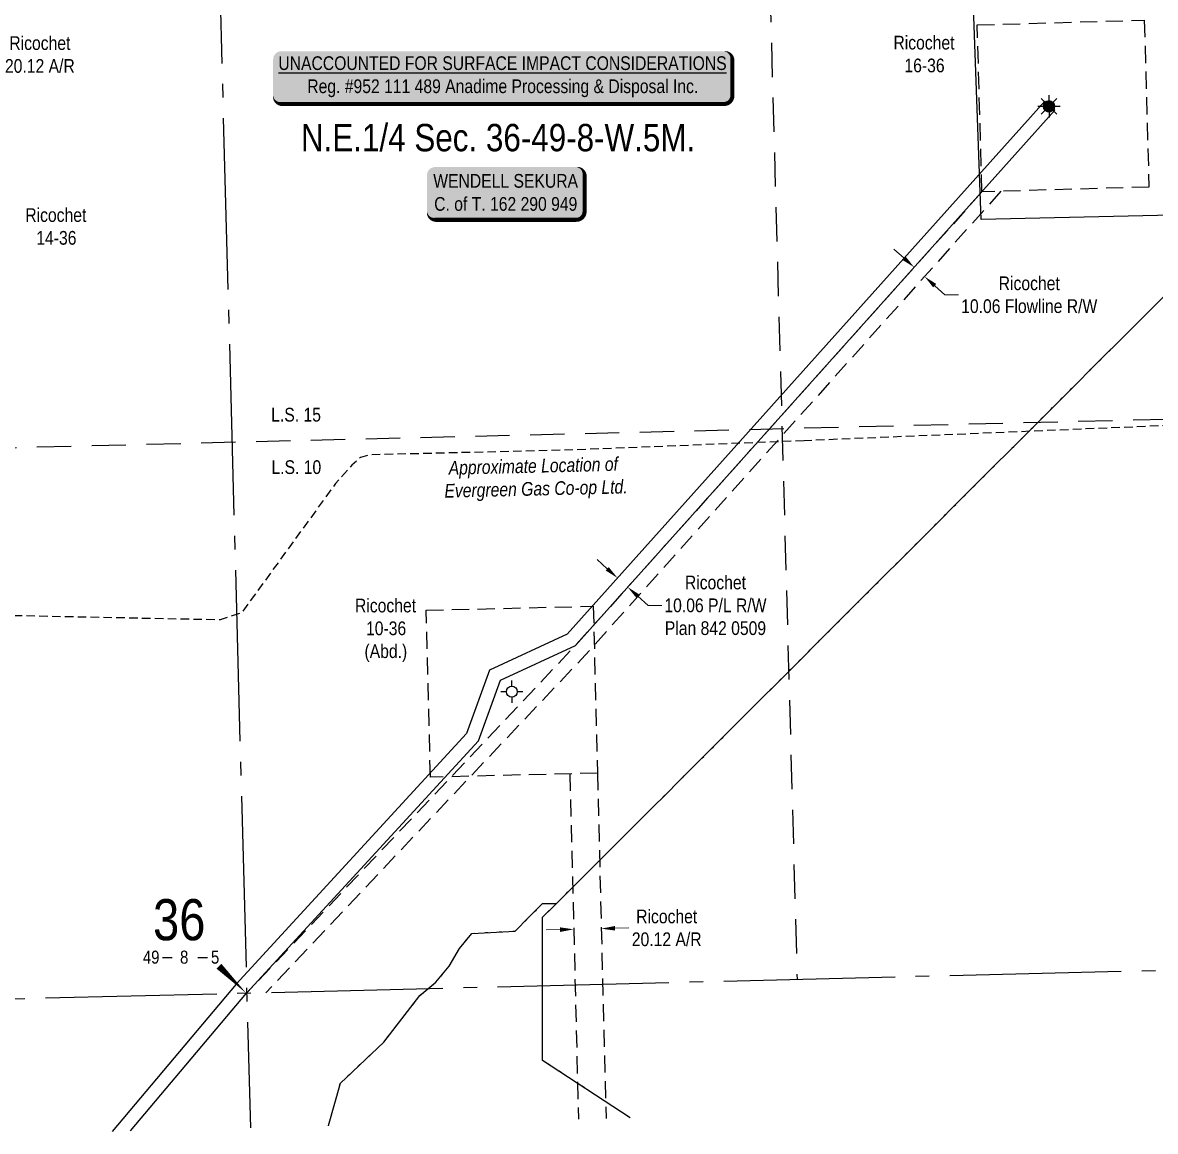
# Model space of a CAD drawing. Extents: x 629055 to 633377, y 5904225 to 5907946.
# Drawn here: x 630695 to 631521, y 5904266 to 5905075 of the extents above; entities that cross this region are included whole.
import ezdxf
from ezdxf.enums import TextEntityAlignment as Align

# ---------------------------------------------------------------- set-up
doc = ezdxf.new("R2010")
doc.units = 0
doc.header["$LTSCALE"] = 5
for name, pattern in [('foc-ACCESSROAD', [3.75, 2.5, -1.25]), ('foc-FLOWLINE', [3.75, 2.5, -1.25]), ('foc-LSD', [8, 5, -3]), ('foc-QUARTERLINE', [33, 25, -3, 2, -3]), ('foc-WHEELTRACKS', [2, 0.4, -1.6]), ('UG_PIPE', [1.875, 1.25, -0.625])]:
    doc.linetypes.add(name, pattern=pattern)
for name, color, linetype in [('10', 1, 'Continuous'), ('9', 3, 'Continuous'), ('AS-OWNER', 7, 'Continuous'), ('AS-PIPE-UG', 44, 'UG_PIPE'), ('AS-PIPE-UG-T', 44, 'Continuous'), ('C-SYMBOL', 7, 'Continuous'), ('CG-NOTES', 7, 'Continuous'), ('F-AR', 190, 'foc-ACCESSROAD'), ('F-FLOWLINE', 190, 'foc-FLOWLINE'), ('F-RW', 190, 'Continuous'), ('F-WS', 190, 'foc-ACCESSROAD'), ('F-WS-S', 190, 'Continuous'), ('L-QSEC', 8, 'foc-QUARTERLINE'), ('L-SECLBL', 7, 'Continuous'), ('L-SECTION-LSD', 7, 'foc-LSD'), ('L-TITLEDB', 4, 'Continuous'), ('T-WATER-P3', 160, 'foc-WHEELTRACKS')]:
    doc.layers.add(name, color=color, linetype=linetype)
for name, color, linetype, lineweight in [('F-AR-T', 190, 'Continuous', 9), ('F-FLOWLINE-T', 190, 'Continuous', 9), ('F-RW-T', 190, 'Continuous', 9), ('F-WS-T', 190, 'Continuous', 9)]:
    doc.layers.add(name, color=color, linetype=linetype, lineweight=lineweight)
doc.styles.add('100L', font='ARIALN.TTF', dxfattribs={"height": 11})
doc.styles.add('175L', font='ARIALN.TTF', dxfattribs={"height": 20})
doc.styles.add('80', font='ARIALN.TTF', dxfattribs={"height": 10})
doc.styles.add('80CG', font='ARIALN.TTF', dxfattribs={"height": 10})
doc.styles.add('80L', font='ARIALN.TTF', dxfattribs={"height": 10})
doc.styles.add('foc-LtypeFont', font='ARIALN.TTF', dxfattribs={"height": 7.35})
doc.styles.add('SIMPLEX', font='ARIALN.TTF')
doc.linetypes.add('foc-TOPO-flowdirection-NOLINE', pattern='A,0,[">",foc-LtypeFont,S=0.3,R=0,X=0,Y=-0.945],-20,[">",foc-LtypeFont,S=0.3,R=0,X=0,Y=-0.945],0', length=20)
doc.dimstyles.new('Compass 5 000', dxfattribs={"dimscale": 5, "dimtxt": 9, "dimasz": 2, "dimexe": 0.2, "dimexo": 0.0625, "dimgap": 0.5, "dimtad": 0, "dimtih": 1, "dimtoh": 1, "dimzin": 0, "dimdsep": 46, "dimtxsty": '80CG', "dimcen": 0.1, "dimse1": 1, "dimse2": 1, "dimclrd": 256, "dimclrt": 256, "dimaunit": 1, "dimadec": 4, "dimazin": 0, "dimtfac": 0.06, "dimtofl": 0, "dimtmove": 0, "dimatfit": 1, "dimfxl": 0.2, "dimtolj": 1, "dimtzin": 0, "dimlwd": -1, "dimarcsym": 0})

# ---------------------------------------------------------------- blocks, each defined once
blk = doc.blocks.new('L-SECLBL')
at = {"layer": '9', "color": 7}
for p, q in [((-5.08, -27.83), (-12.29, -27.83)), ((20.7, -27.83), (13.5, -27.83))]:
    blk.add_line(p, q, dxfattribs=at)
at = {"layer": '10', "color": 2, "style": 'SIMPLEX'}
blk.add_attdef('SEC', text='', height=30, dxfattribs=at).set_placement((0, 0), align=Align.MIDDLE)
at = {"layer": '10', "color": 5, "style": '80L'}
blk.add_attdef('TWP', text='', height=9.5, dxfattribs=at).set_placement((-14.43, -27.37), align=Align.MIDDLE_RIGHT)
blk.add_attdef('RGE', text='', height=9.5, dxfattribs=at).set_placement((3.62, -27.37), align=Align.MIDDLE_CENTER)
blk.add_attdef('MER', text='', height=9.5, dxfattribs=at).set_placement((23.17, -27.37), align=Align.MIDDLE_LEFT)
blk = doc.blocks.new('*U675')
h = blk.add_hatch(color=59)
edge = h.paths.add_edge_path()
edge.add_line((-51.5, -20), (51.5, -20))
edge.add_arc((51.5, -14), 6, 270, 360)
edge.add_line((57.5, -14), (57.5, 12.5))
edge.add_arc((51.5, 12.5), 6, 0, 90)
edge.add_line((51.5, 18.5), (-51.5, 18.5))
edge.add_arc((-51.5, 12.5), 6, 90, 180)
edge.add_line((-57.5, 12.5), (-57.5, -14))
edge.add_arc((-51.5, -14), 6, 180, 270)
at = {"color": 1, "flags": 128}
blk.add_lwpolyline([(-51.5, -20, 3, 3, 0), (51.5, -20, 3, 3, 0.414214), (57.5, -14, 3, 3, 0), (57.5, 12.5, 3, 0, 0.414214), (51.5, 18.5, 0, 0, 0), (-51.5, 18.5, 0, 0, 0.414214), (-57.5, 12.5, 0, 0, 0), (-57.5, -14, 0, 3, 0.414214)], format="xyseb", close=True, dxfattribs=at)
blk.add_lwpolyline([(-46.43, -11.73, 0, 7.5, 0), (0, 0, 0, 0, 0)], format="xyseb", dxfattribs=at)
at = {"color": 1, "style": '80'}
blk.add_attdef('ENTER_TEXT_001', (-35.99, -5), '', height=10, dxfattribs=at)
blk = doc.blocks.new('*D678')
at = {"layer": 'F-RW-T', "transparency": 16777216}
for p, q in [((631121.38, 5904676.39), (631113.93, 5904683.07)), ((631143.77, 5904656.34), (631151.22, 5904649.67)), ((631151.22, 5904649.67), (631161.22, 5904649.67))]:
    blk.add_line(p, q, dxfattribs=at)
for points in [[(631122.49, 5904677.64), (631120.27, 5904675.15), (631128.83, 5904669.72)], [(631144.88, 5904657.58), (631142.66, 5904655.1), (631136.32, 5904663.01)]]:
    blk.add_solid(points, dxfattribs=at)
at = {"layer": 'F-RW-T', "transparency": 16777216, "insert": (631200.31, 5904649.67), "char_height": 10, "attachment_point": 5, "style": '80CG'}
blk.add_mtext('\\A1;Ricochet\\P10.06 P/L R/W\\PPlan 842 0509', dxfattribs=at)
blk = doc.blocks.new('GABD')
for p, q in [((-0.81, 0), (-1.62, 0)), ((0, 0.81), (0, 1.62)), ((1.62, 0), (0.81, 0)), ((0, -0.81), (0, -1.62))]:
    blk.add_line(p, q)
blk.add_circle((0, 0), 0.8)
blk = doc.blocks.new('GAS')
h = blk.add_hatch(color=255)
h.dxf.hatch_style = 1
edge = h.paths.add_edge_path()
edge.add_arc((0, 0), 0.9, 0, 360)
for p, q in [((-0.81, 0), (-1.62, 0)), ((-0.57, 0.57), (-1.14, 1.14)), ((0, 0.81), (0, 1.62)), ((0.57, 0.57), (1.14, 1.14)), ((1.62, 0), (0.81, 0)), ((-0.57, -0.57), (-1.14, -1.14)), ((0, -0.81), (0, -1.62)), ((1.14, -1.14), (0.57, -0.57))]:
    blk.add_line(p, q)
blk.add_circle((0, 0), 0.8)
blk = doc.blocks.new('*D679')
at = {"layer": 'F-AR-T', "transparency": 16777216}
for p, q in [((631086.93, 5904413), (631076.93, 5904412.75)), ((631127.03, 5904413.99), (631137.03, 5904414.24))]:
    blk.add_line(p, q, dxfattribs=at)
for points in [[(631126.99, 5904415.66), (631127.07, 5904412.33), (631117.03, 5904413.74)], [(631086.89, 5904414.66), (631086.97, 5904411.33), (631096.93, 5904413.24)]]:
    blk.add_solid(points, dxfattribs=at)
at = {"layer": 'F-AR-T', "transparency": 16777216, "insert": (631164.76, 5904414.24), "char_height": 10, "attachment_point": 5, "style": '80CG'}
blk.add_mtext('\\A1;Ricochet\\P20.12 A/R', dxfattribs=at)
blk = doc.blocks.new('*D684')
at = {"layer": 'F-AR-T', "transparency": 16777216}
for p, q in [((630669.72, 5905051.48), (630679.72, 5905051.72)), ((630629.62, 5905050.53), (630619.62, 5905050.29))]:
    blk.add_line(p, q, dxfattribs=at)
for points in [[(630629.58, 5905052.19), (630629.66, 5905048.86), (630639.61, 5905050.76)], [(630669.68, 5905053.15), (630669.76, 5905049.81), (630659.72, 5905051.24)]]:
    blk.add_solid(points, dxfattribs=at)
at = {"layer": 'F-AR-T', "transparency": 16777216, "insert": (630707.45, 5905051.72), "char_height": 10, "attachment_point": 5, "style": '80CG'}
blk.add_mtext('\\A1;Ricochet\\P20.12 A/R', dxfattribs=at)
blk = doc.blocks.new('*D687')
at = {"layer": 'F-FLOWLINE-T', "transparency": 16777216}
for p, q in [((631337.9, 5904903.11), (631330.45, 5904909.78)), ((631360.29, 5904883.05), (631367.74, 5904876.38)), ((631367.74, 5904876.38), (631377.74, 5904876.38))]:
    blk.add_line(p, q, dxfattribs=at)
for points in [[(631339.02, 5904904.35), (631336.79, 5904901.86), (631345.35, 5904896.43)], [(631361.41, 5904884.3), (631359.18, 5904881.81), (631352.85, 5904889.73)]]:
    blk.add_solid(points, dxfattribs=at)
at = {"layer": 'F-FLOWLINE-T', "transparency": 16777216, "insert": (631429.24, 5904876.38), "char_height": 10, "attachment_point": 5, "style": '80CG'}
blk.add_mtext('\\A1;Ricochet\\P10.06 Flowline R/W', dxfattribs=at)
blk = doc.blocks.new('*U751')
h = blk.add_hatch(color=255)
edge = h.paths.add_edge_path()
edge.add_line((-161.5, -20), (161.5, -20))
edge.add_arc((161.5, -14), 6, 270, 360)
edge.add_line((167.5, -14), (167.5, 12.5))
edge.add_arc((161.5, 12.5), 6, 0, 90)
edge.add_line((161.5, 18.5), (-161.5, 18.5))
edge.add_arc((-161.5, 12.5), 6, 90, 180)
edge.add_line((-167.5, 12.5), (-167.5, -14))
edge.add_arc((-161.5, -14), 6, 180, 270)
at = {"color": 1, "flags": 128}
blk.add_lwpolyline([(-161.5, -20, 3, 3, 0), (161.5, -20, 3, 3, 0.414214), (167.5, -14, 3, 3, 0), (167.5, 12.5, 3, 0, 0.414214), (161.5, 18.5, 0, 0, 0), (-161.5, 18.5, 0, 0, 0.414214), (-167.5, 12.5, 0, 0, 0), (-167.5, -14, 0, 3, 0.414214)], format="xyseb", close=True, dxfattribs=at)
for points in [[(-24.72, -7.09, 0, 7.5, 0), (0, 0, 0, 0, 0)], [(31.81, -6.59, 0, 7.5, 0), (0, 0, 0, 0, 0)]]:
    blk.add_lwpolyline(points, format="xyseb", dxfattribs=at)
at = {"color": 1, "style": '80'}
blk.add_attdef('ENTER_TEXT_001', (-26.85, -4.92), '', height=10, dxfattribs=at)

msp = doc.modelspace()

# ---------------------------------------------------------------- linework, layer by layer
at = {"layer": 'AS-PIPE-UG', "flags": 128}
for points in [[(631661.629, 5904760.632), (631651.339, 5904760.561), (631637.808, 5904761.972), (631627.039, 5904780.677), (631621.97, 5904783.748), (631606.821, 5904784.161), (631404.706, 5904775.69), (631265, 5904769.905)], [(631265, 5904769.905), (631096.765, 5904763.135), (630948.217, 5904759.568), (630941.417, 5904757.707), (630935.046, 5904751.977), (630923.16, 5904738.655), (630854.628, 5904644.262), (630839.012, 5904639.062), (630683.86, 5904642.238), (630680.608, 5904632.514), (630672.69, 5904624.521), (630656.627, 5904621.702), (630521.278, 5904613.455), (630378.461, 5904610.335)]]:
    msp.add_lwpolyline(points, dxfattribs=at)
at = {"layer": 'F-AR'}
for p, q in [((631094.104, 5904526.802), (631100.375, 5904274.629)), ((631114.211, 5904527.302), (631120.481, 5904275.153))]:
    msp.add_line(p, q, dxfattribs=at)
at = {"layer": 'F-WS'}
for points in [[(631394.75, 5904951.593), (631391.343, 5905073.426), (631513.176, 5905076.833), (631516.583, 5904954.999)], [(630989.338, 5904646.115), (631111.181, 5904649.145), (631114.211, 5904527.302), (630992.368, 5904524.272)]]:
    msp.add_lwpolyline(points, close=True, dxfattribs=at)
at = {"layer": 'L-QSEC'}
for p, q in [((630836.848, 5905170.269), (630860.996, 5904268.395)), ((631661.223, 5904386.528), (630054.949, 5904346.551))]:
    msp.add_line(p, q, dxfattribs=at)
at = {"layer": 'L-SECLBL', "flags": 128}
msp.add_lwpolyline([(630858.111, 5904366.522, 0, 4.998, 0), (630838.134, 5904386.278, 0, 0, 0)], format="xyseb", dxfattribs=at)
at = {"layer": 'L-SECTION-LSD'}
for p, q in [((631237.807, 5905180.271), (631259.894, 5904376.548)), ((631649.994, 5904788.4), (630044.466, 5904748.889))]:
    msp.add_line(p, q, dxfattribs=at)
at = {"layer": 'L-TITLEDB', "flags": 128}
msp.add_lwpolyline([(631640.703, 5904936.957), (631394.11, 5904931.24), (631385.383, 5905173.935), (631633.846, 5905180.112)], close=True, dxfattribs=at)
at = {"layer": 'T-WATER-P3'}
for p, q in [((631022.526, 5904410.265), (631054.25, 5904412)), ((631138.086, 5904275.612), (631074.25, 5904317.59))]:
    msp.add_line(p, q, dxfattribs=at)
at = {"layer": 'T-WATER-P3', "linetype": 'foc-TOPO-flowdirection-NOLINE'}
for p, q in [((631022.526, 5904410.265), (631054.25, 5904412)), ((631138.086, 5904275.612), (631074.25, 5904317.59))]:
    msp.add_line(p, q, dxfattribs=at)
at = {"layer": 'T-WATER-P3', "flags": 128}
for points in [[(631084.25, 5904431.999), (631094.25, 5904442), (631104.25, 5904452), (631114.25, 5904461.999), (631124.25, 5904472), (631134.25, 5904481.999), (631144.25, 5904491.999), (631154.25, 5904501.999), (631164.25, 5904512), (631174.25, 5904521.999), (631184.25, 5904532), (631194.25, 5904541.999), (631204.25, 5904551.999), (631214.25, 5904562), (631224.25, 5904571.999), (631234.25, 5904581.999), (631244.25, 5904591.999), (631254.25, 5904602), (631264.25, 5904612), (631274.25, 5904622), (631284.25, 5904631.999), (631294.25, 5904641.999), (631304.25, 5904651.999), (631314.25, 5904661.999), (631324.25, 5904671.999), (631334.25, 5904682), (631344.25, 5904692), (631354.25, 5904702), (631364.25, 5904711.999), (631374.25, 5904721.999), (631384.25, 5904732), (631394.25, 5904742), (631404.25, 5904751.999), (631414.25, 5904761.999), (631424.25, 5904772), (631434.25, 5904781.999), (631444.25, 5904792), (631454.25, 5904801.999), (631464.25, 5904811.999), (631474.25, 5904821.999), (631484.25, 5904832), (631494.25, 5904841.999), (631504.25, 5904852), (631514.25, 5904861.999), (631524.25, 5904871.999), (631534.25, 5904882), (631544.25, 5904892), (631554.25, 5904901.999), (631564.25, 5904911.999), (631574.25, 5904921.999), (631584.25, 5904931.999), (631594.25, 5904942), (631604.25, 5904952), (631614.25, 5904962), (631624.25, 5904972), (631634.25, 5904982), (631644.25, 5904991.999), (631654.25, 5905001.999), (631664.25, 5905011.999), (631674.25, 5905021.999), (631684.25, 5905031.999), (631694.25, 5905042), (631704.25, 5905051.999), (631714.25, 5905061.999), (631724.25, 5905072), (631734.25, 5905081.999), (631744.25, 5905091.999), (631754.25, 5905102), (631764.25, 5905111.999), (631774.25, 5905122), (631784.25, 5905131.999), (631794.25, 5905142), (631804.25, 5905151.999), (631814.25, 5905161.999), (631824.25, 5905172), (631834.25, 5905181.999), (631844.25, 5905191.999), (631854.25, 5905202), (631864.25, 5905211.999), (631864.25, 5905222), (631864.25, 5905231.999), (631874.25, 5905241.999), (631874.25, 5905251.999), (631884.25, 5905261.999), (631884.25, 5905272), (631894.25, 5905281.999), (631904.25, 5905291.999), (631904.25, 5905302), (631914.25, 5905312), (631914.25, 5905321.999), (631924.25, 5905331.999), (631934.25, 5905341.999), (631944.25, 5905351.999), (631954.25, 5905361.999), (631964.25, 5905371.999), (631974.25, 5905381.999), (631984.25, 5905391.999), (631994.25, 5905402), (632004.25, 5905411.999), (632014.25, 5905421.999), (632024.25, 5905431.999), (632034.25, 5905442), (632044.25, 5905451.999), (632054.25, 5905461.999), (632064.25, 5905471.999), (632074.25, 5905471.999), (632084.25, 5905471.999), (632094.25, 5905471.999), (632104.25, 5905471.999), (632111.536, 5905472)], [(631054.25, 5904412), (631064.25, 5904422), (631074.25, 5904431.999), (631084.25, 5904431.999)], [(631074.25, 5904317.59), (631074.25, 5904322), (631074.25, 5904332), (631074.25, 5904341.999), (631074.25, 5904351.999), (631074.25, 5904362), (631074.25, 5904372), (631074.25, 5904381.999), (631074.25, 5904391.999), (631074.25, 5904401.999), (631074.25, 5904412), (631074.25, 5904422), (631084.25, 5904431.999)], [(630917.901, 5904269.877), (630918.093, 5904270.146), (630926.699, 5904301.058), (630958.425, 5904330.873), (630984.593, 5904364.848), (630996.428, 5904374.683), (631006.03, 5904386.326), (631013.494, 5904399.126), (631022.526, 5904410.265)]]:
    msp.add_lwpolyline(points, dxfattribs=at)
at = {"layer": 'T-WATER-P3', "linetype": 'foc-TOPO-flowdirection-NOLINE', "flags": 128}
for points in [[(631084.25, 5904431.999), (631094.25, 5904442), (631104.25, 5904452), (631114.25, 5904461.999), (631124.25, 5904472), (631134.25, 5904481.999), (631144.25, 5904491.999), (631154.25, 5904501.999), (631164.25, 5904512), (631174.25, 5904521.999), (631184.25, 5904532), (631194.25, 5904541.999), (631204.25, 5904551.999), (631214.25, 5904562), (631224.25, 5904571.999), (631234.25, 5904581.999), (631244.25, 5904591.999), (631254.25, 5904602), (631264.25, 5904612), (631274.25, 5904622), (631284.25, 5904631.999), (631294.25, 5904641.999), (631304.25, 5904651.999), (631314.25, 5904661.999), (631324.25, 5904671.999), (631334.25, 5904682), (631344.25, 5904692), (631354.25, 5904702), (631364.25, 5904711.999), (631374.25, 5904721.999), (631384.25, 5904732), (631394.25, 5904742), (631404.25, 5904751.999), (631414.25, 5904761.999), (631424.25, 5904772), (631434.25, 5904781.999), (631444.25, 5904792), (631454.25, 5904801.999), (631464.25, 5904811.999), (631474.25, 5904821.999), (631484.25, 5904832), (631494.25, 5904841.999), (631504.25, 5904852), (631514.25, 5904861.999), (631524.25, 5904871.999), (631534.25, 5904882), (631544.25, 5904892), (631554.25, 5904901.999), (631564.25, 5904911.999), (631574.25, 5904921.999), (631584.25, 5904931.999), (631594.25, 5904942), (631604.25, 5904952), (631614.25, 5904962), (631624.25, 5904972), (631634.25, 5904982), (631644.25, 5904991.999), (631654.25, 5905001.999), (631664.25, 5905011.999), (631674.25, 5905021.999), (631684.25, 5905031.999), (631694.25, 5905042), (631704.25, 5905051.999), (631714.25, 5905061.999), (631724.25, 5905072), (631734.25, 5905081.999), (631744.25, 5905091.999), (631754.25, 5905102), (631764.25, 5905111.999), (631774.25, 5905122), (631784.25, 5905131.999), (631794.25, 5905142), (631804.25, 5905151.999), (631814.25, 5905161.999), (631824.25, 5905172), (631834.25, 5905181.999), (631844.25, 5905191.999), (631854.25, 5905202), (631864.25, 5905211.999), (631864.25, 5905222), (631864.25, 5905231.999), (631874.25, 5905241.999), (631874.25, 5905251.999), (631884.25, 5905261.999), (631884.25, 5905272), (631894.25, 5905281.999), (631904.25, 5905291.999), (631904.25, 5905302), (631914.25, 5905312), (631914.25, 5905321.999), (631924.25, 5905331.999), (631934.25, 5905341.999), (631944.25, 5905351.999), (631954.25, 5905361.999), (631964.25, 5905371.999), (631974.25, 5905381.999), (631984.25, 5905391.999), (631994.25, 5905402), (632004.25, 5905411.999), (632014.25, 5905421.999), (632024.25, 5905431.999), (632034.25, 5905442), (632044.25, 5905451.999), (632054.25, 5905461.999), (632064.25, 5905471.999), (632074.25, 5905471.999), (632084.25, 5905471.999), (632094.25, 5905471.999), (632104.25, 5905471.999), (632111.536, 5905472)], [(631054.25, 5904412), (631064.25, 5904422), (631074.25, 5904431.999), (631084.25, 5904431.999)], [(631074.25, 5904317.59), (631074.25, 5904322), (631074.25, 5904332), (631074.25, 5904341.999), (631074.25, 5904351.999), (631074.25, 5904362), (631074.25, 5904372), (631074.25, 5904381.999), (631074.25, 5904391.999), (631074.25, 5904401.999), (631074.25, 5904412), (631074.25, 5904422), (631084.25, 5904431.999)], [(630917.901, 5904269.877), (630918.093, 5904270.146), (630926.699, 5904301.058), (630958.425, 5904330.873), (630984.593, 5904364.848), (630996.428, 5904374.683), (631006.03, 5904386.326), (631013.494, 5904399.126), (631022.526, 5904410.265)]]:
    msp.add_lwpolyline(points, dxfattribs=at)

# ---------------------------------------------------------------- block references
at = {"layer": 'AS-OWNER'}
ref = msp.add_blockref('*U675', (631047.347, 5904951.154), dxfattribs=dict(at, xscale=0.9998815561619957, yscale=0.9998815561619957, zscale=0.9998815561619957))
ref.add_attrib('ENTER_TEXT_001', 'WENDELL SEKURA', (630994.437, 5904954.572), dxfattribs={"layer": '0', "color": 1, "height": 9.99882, "style": '80'})
ref.add_attrib('ENTER_TEXT_002', 'C. of T. 162 290 949', (630995.109, 5904937.73), dxfattribs={"layer": '0', "color": 1, "height": 9.99882, "style": '80'})
at = {"layer": 'CG-NOTES'}
ref = msp.add_blockref('*U751', (631045.132, 5905035.687), dxfattribs=at)
ref.add_attrib('ENTER_TEXT_001', '%%UUNACCOUNTED FOR SURFACE IMPACT CONSIDERATIONS', (630881.449, 5905040.487), dxfattribs={"layer": '0', "color": 1, "height": 10, "style": '80'})
ref.add_attrib('ENTER_TEXT_002', 'Reg. #952 111 489 Anadime Processing & Disposal Inc.', (630902.526, 5905023.65), dxfattribs={"layer": '0', "color": 1, "height": 10, "style": '80'})
at = {"layer": 'F-WS-S', "color": 5, "xscale": 4.99839, "yscale": 4.99839, "zscale": 4.99839}
for name, p in [('GAS', (631443.666, 5905013.925)), ('GABD', (631051.774, 5904586.708))]:
    msp.add_blockref(name, p, dxfattribs=at)
at = {"layer": 'L-SECLBL', "color": 6, "xscale": 0.999678, "yscale": 0.999678, "zscale": 0.999678}
msp.add_blockref('L-SECLBL', (630809.115, 5904420.281), dxfattribs=at).add_auto_attribs({'SEC': '36', 'TWP': '49', 'RGE': '8', 'MER': '5'})

# ---------------------------------------------------------------- texts
at = {"layer": 'AS-PIPE-UG-T', "insert": (631001.708, 5904754.912), "char_height": 9.9968, "attachment_point": 1, "rotation": 1.375595, "style": '80L'}
msp.add_mtext_dynamic_manual_height_columns('\\pi3.8449;{\\fArial Narrow|b0|i1|c0|p34;Approximate Location of \\P\\pi0.3467;Evergreen Gas Co-op Ltd.}', width=132.69075, gutter_width=100.032, heights=[0], dxfattribs=at)
at = {"layer": 'C-SYMBOL', "color": 3, "style": '175L'}
msp.add_text('N.E.1/4 Sec. 36-49-8-W.5M.', height=19.99356, dxfattribs=at).set_placement((631041.739, 5904975.141), align=Align.BOTTOM_CENTER)
at = {"layer": 'F-WS-T', "char_height": 9.99678, "attachment_point": 1, "style": '80L'}
for s, insert in [('\\pi0.58981;Ricochet\\P\\pi8.6363;16-36', (631329.567, 5905065.464)), ('\\pi0.58981;Ricochet\\P\\pi8.6363;14-36', (630696.214, 5904939.629)), ('\\pi0.58981;Ricochet\\P\\pi8.6363;10-36\\P\\pi7.4941;(Abd.)', (630936.763, 5904654.598))]:
    msp.add_mtext_dynamic_manual_height_columns(s, width=44.78767, gutter_width=50.016, heights=[0], dxfattribs=dict(at, insert=insert))

# ---------------------------------------------------------------- dimensions: what is measured, and where the dimension line sits
at = {"layer": 'F-AR-T', "color": 6}
dim = msp.add_aligned_dim(p1=(630639.566, 5905052.786), p2=(630659.674, 5905053.264), distance=-2.023, text='Ricochet\\P20.12 A/R', dimstyle='Compass 5 000', dxfattribs=at)
dim.commit()
dim.dimension.update_dxf_attribs({"geometry": '*D684', "text_midpoint": (630707.451, 5905051.717)})
at = {"layer": 'F-AR-T', "color": 5}
dim = msp.add_aligned_dim(p1=(631096.882, 5904415.092), p2=(631116.989, 5904415.592), distance=-1.847, text='Ricochet\\P20.12 A/R', dimstyle='Compass 5 000', dxfattribs=at)
dim.commit()
dim.dimension.update_dxf_attribs({"geometry": '*D679', "text_midpoint": (631164.764, 5904414.242)})
at = {"layer": 'F-FLOWLINE-T'}
dim = msp.add_aligned_dim(p1=(631342.612, 5904893.373), p2=(631350.104, 5904886.664), distance=4.11, text='Ricochet\\P10.06 Flowline R/W', dimstyle='Compass 5 000', dxfattribs=at)
dim.commit()
dim.dimension.update_dxf_attribs({"geometry": '*D687', "text_midpoint": (631429.238, 5904876.383)})
at = {"layer": 'F-RW-T', "color": 5}
dim = msp.add_linear_dim(base=(631136.324, 5904663.01), p1=(631144.653, 5904687.384), p2=(631152.146, 5904680.673), angle=318.146951, text='Ricochet\\P10.06 P/L R/W\\PPlan 842 0509', dimstyle='Compass 5 000', dxfattribs=at)
dim.commit()
dim.dimension.update_dxf_attribs({"geometry": '*D678', "text_midpoint": (631200.307, 5904649.665), "dimtype": 161})

# ---------------------------------------------------------------- next in the draw order: texts
at = {"layer": 'L-SECTION-LSD', "char_height": 10, "attachment_point": 1, "style": '100L', "bg_fill": 3, "box_fill_scale": 1.5, "bg_fill_color": 256, "bg_fill_transparency": 0}
for s, width, insert in [('\\pi1.8577;L.S. 15', 36.87132, (630874.357, 5904793.892)), ('\\pi2.041;L.S. 10', 36.96595, (630874.357, 5904755.607))]:
    msp.add_mtext_dynamic_manual_height_columns(s, width=width, gutter_width=55.018, heights=[0], dxfattribs=dict(at, insert=insert))

# ---------------------------------------------------------------- next in the draw order: linework, layer by layer
at = {"layer": 'F-FLOWLINE', "flags": 128}
for points in [[(631394.75, 5904951.593), (631098.156, 5904620.401), (630858.111, 5904366.522)], [(631408.596, 5904951.98), (631105.557, 5904613.591), (630872.318, 5904366.91)]]:
    msp.add_lwpolyline(points, dxfattribs=at)
at = {"layer": 'F-RW', "flags": 128}
msp.add_lwpolyline([(630773.496, 5904266.116), (630858.111, 5904366.522), (631027.458, 5904550.807), (631043.527, 5904595.028), (631098.156, 5904620.401), (631448.011, 5905011.067), (631440.574, 5905017.738), (631092.03, 5904628.638), (631035.54, 5904602.342), (631018.731, 5904556.117), (630850.611, 5904373.134), (630760.136, 5904265.768)], dxfattribs=at)

doc.saveas('drawing.dxf')
